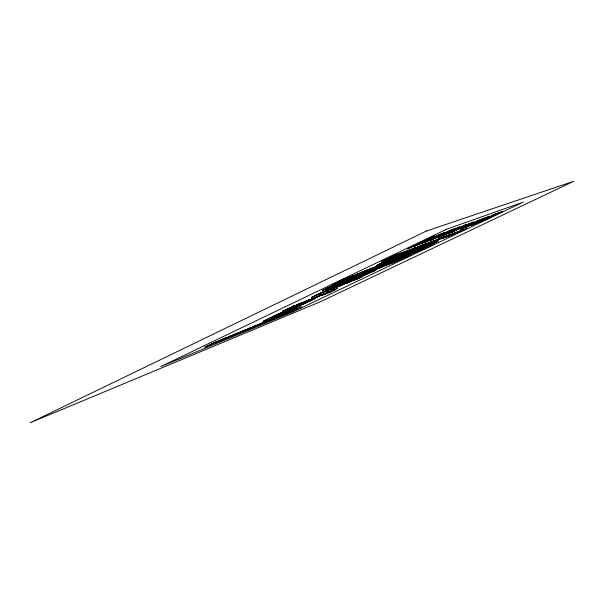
<?xml version="1.0" encoding="UTF-8"?>
<svg xmlns="http://www.w3.org/2000/svg" width="604" height="604" viewBox="0 0 604 604"><rect width="100%" height="100%" fill="white"/><g stroke="black" fill="none" stroke-linecap="round" stroke-linejoin="round"><path stroke-width="0.91" d="M348.802 279.818L345.941 280.988L356.315 276.209M410.946 252.17L410.222 252.54L421.849 247.202L419.735 248.025M406.273 253.189L393.438 259.131L406.281 253.151M313.272 298.769L311.981 299.29L321.396 294.895M419.712 248.018L414.797 250.32L417.794 248.931L417.19 249.158M406.869 256.413L395.56 261.691L411.264 254.684L398.549 260.528M405.012 252.027L398.776 254.865L402.332 253.242L400.694 254.065M394.548 256.466L405.488 251.332L391.958 257.659L397.311 255.326L396.798 255.545M404.62 257.538L397.9 260.581L400.535 259.493M459.576 231.823L455.612 233.574L464.748 229.278M321.305 294.956L309.648 300.354L311.739 299.516M457.741 232.578L466.847 228.304L451.898 234.986L452.706 234.677M379.72 267.768L389.157 263.344L374.412 270.018L386.069 264.529M393.408 260.588L390.697 262.008L402.423 256.481L387.149 263.389M400.052 258.014L402.37 256.806L397.764 258.897M429.738 246.357L422.234 249.739L434.435 244.114L433.612 244.431M364.423 273.423L369.512 271L358.534 276.066M364.008 273.635L357.5 276.511L358.587 275.975M341.388 284.31L343.887 283.012L339.093 285.012M380.105 265.405L380.837 265.02L377.19 266.666L379.931 265.488M381.486 264.846L383.464 263.835L369.467 270.26L374.118 268.335M312.276 298.867L313.627 298.165L302.438 303.291L316.262 296.972L306.19 301.774L311.951 299.018M353.166 279.509L356.209 277.916L330.667 289.761L339.025 286.19M468.915 225.035L463.344 227.889L481.373 219.448L476.76 221.366M340.09 284.945L340.769 284.612M428.621 245.315L426.832 246.077M229.996 336.141L219.66 341.094L234.556 334.269M349.248 279.622L343.223 282.249L356.284 276.194M245.805 329.648L230.743 336.488L243.442 330.675M242.936 331.113L249.958 327.942L248.108 328.825M243.676 330.939L245.511 330.056L235.703 334.48M258.814 324.303L248.908 329.037L264.084 322.136M255.953 325.76L262.763 322.679M266.281 321.351L268.078 320.498L254.261 326.832M312.706 299.093L314.699 298.142L313.612 298.618M392.275 261.026L399.108 257.757L384.884 264.265L396.926 258.603M269.12 320.067L259.38 324.726L275.492 317.447L271.377 319.599M361.064 276.813L355.862 279.441L361.645 277.04L352.849 280.86L364.499 275.197M410.033 254.02L412.441 252.804L404.861 256.33L409.693 254.186M427.383 245.813L428.228 245.39L427.647 245.602M428.546 245.428L434.314 242.808M475.356 223.11L477.945 221.789L469.882 225.496L474.465 223.631M476.397 222.71L489.24 216.247L466.114 227.195L473.838 223.925M333.265 287.64L337.772 285.617M381.245 264.967L372.676 268.825L375.839 267.391L374.45 268.078M352.683 279.743L334.782 287.897L342.793 284.235L339.418 285.911M266.281 321.509L272.91 318.512M468.855 224.952L474.706 222.197M287.149 313.061L293.159 310.192L282.604 315.152L296.7 308.735L286.221 313.665L287.391 313.182M398.285 260.105L392.049 263.08L403.2 257.84L389.097 264.242L400.339 258.957L399.395 259.327M298.021 308.191L288.735 312.63L293.786 310.433L291.589 311.339M295.62 309.558L297.311 308.75L293.529 310.418M299.682 307.625L301.381 306.817L297.455 308.538M481.826 220.853L498.436 212.925L476.088 223.503L502.777 211.355L480.776 221.766L497.213 213.922M474.744 223.404L475.748 223.019M330.494 287.104L339.206 283.065L337.893 283.548M471.679 223.714L460.203 229.361L484.521 217.984L475.99 221.713M360.913 276.783L373.144 271.438A17.969 0.415 -25 0 1 373.174 271.438A17.969 0.415 -25 0 1 372.842 271.702L376.179 270.056A16.98 0.393 -25 0 0 375.809 270.124L364.816 274.956M271.12 319.712L264.567 322.589M460.882 227.565L451.422 232.261L470.123 223.525L465.231 225.556M411.075 252.238L408.198 253.476L412.585 251.415L410.939 252.094M327.315 292.797L324.31 294.276L333.544 290.011L321.909 295.386L327.285 293.083M474.427 223.556L475.106 223.329M434.774 236.76L414.744 246.213L444.989 232.291L421.003 243.895L441.365 233.967L435.091 236.609M335.628 284.96L341.811 281.887L327.043 288.644L335.016 285.247M408.025 251.136L412.215 249.052L404.325 252.736L414.925 247.806L401.584 253.982L407.776 251.355M337.228 285.873L319.667 294.148L321.117 293.574M358.187 276.081L355.416 277.462L358.263 276.262M295.507 305.594L292.034 307.323L299.433 303.895L295.492 305.511M428.727 243.329L432.751 241.328L425.344 244.771L435.303 240.143L422.755 245.994L428.432 243.555M417.326 244.658L422.045 242.302L412.207 246.787L416.941 244.831M354.05 276.005L359.433 273.491L357.915 274.08M472.381 223.284L473.551 222.733M448.787 235.907L453.476 233.725L452.464 234.103M412.819 253.189L417.424 251.037L416.315 251.468M283.163 314.541L280.082 316.043L282.415 315.062M393.045 256.307L398.059 254.088L394.193 255.892M383.487 262.128L376.375 265.662L389.784 259.448L379.116 264.401L387.058 260.709L383.97 262.008M461.811 227.127L473.408 222L448.123 233.831L465.367 225.375M413.589 250.433L415.703 249.543L410.554 251.845M295.862 305.428L289.429 308.501L302 302.717L296.081 305.239M411.249 252.027L417.651 248.863M299.788 304.182L301.215 303.48L300.301 303.835M305.058 301.653L309.701 299.576L308.319 300.128M279.569 314.344L283.344 312.487L275.197 316.232L279.229 314.495M426.983 246.085L422.37 248.04L433.951 242.589L433.068 242.921M432.064 243.571L436.141 241.751L433.347 243.057M327.172 292.781L329.346 291.785M327.489 292.917L331.173 291.113L329.203 291.928M392.608 256.511L393.717 256.111M337.493 285.639L339.38 284.771M358.701 275.847L359.871 275.394L358.957 275.809M411.845 251.332L408.636 252.676M210.554 344.68L212.012 343.963L208.388 345.609L210.411 344.748M375.084 269.248L379.101 267.278L367.081 272.872L371.958 270.743L371.498 270.947M375.024 269.376L371.173 271.264L373.325 270.411M431.362 243.895L431.822 243.759M431.701 243.737L432.154 243.608M283.11 314.488L289.014 311.928L282.71 314.994M283.789 314.246L277.764 317.115L286.719 312.985L284.091 314.11M392.887 256.496L390.01 257.651L395.129 255.19L381.343 261.683L392.524 256.662M474.344 222.468L475.839 221.676M220.03 340.467L216.043 342.4L226.273 337.712L220.271 340.271M219.637 340.882L223.639 338.927L220.717 340.15M304.854 301.826L303.669 302.287M426.703 246.138L425.224 246.757M431.528 243.895L429.603 244.665M400.437 254.284L395.431 256.353L408.727 250.094L403.827 252.442L405.012 252.011M475.182 222.083L476.934 221.17M220.377 340.309L213.363 343.653L219.478 341.034M304.567 301.962L302.234 302.906M431.248 244.024L426.847 246.296L438.345 240.936L433.468 243.08L436.186 241.925L434.457 242.642M288.916 309.844L299.584 305.028L296.285 306.545A42.778 0.974 -24.9 0 0 294.503 307.361L288.282 310.131M410.494 251.959L405.042 254.578M338.565 285.254L347.141 281.509L326.794 291.309L328.191 290.751M299.659 304.235L297.915 304.975M416.224 247.761L405.782 252.434L421.834 245.179L409.014 251.211L410.056 250.819M288.357 310.192L271.158 318.059L293.197 307.617L284.25 311.898L286.424 310.969M343.125 280.415L353.702 275.326L338.497 282.31L345.488 279.161L344.62 279.486M364.121 273.295L362.045 274.307L365.065 272.895L364.484 273.129M304.046 302.196L294.692 306.424L306.53 300.852L305.262 301.366M405.405 254.322L404.023 254.888M286.628 310.969L287.051 310.781M383.963 265.632L386.93 264.363L385.005 265.171M343.502 280.128L342.03 280.732M237.138 333.695L236.67 333.899M463.147 229.943L464.665 229.301M236.232 334.095L233.393 335.258L241.222 331.739M375.522 269.369L373.529 270.177L374.948 269.618M373.702 270.245L375.741 269.271M385.05 265.254L377.455 268.803L379.546 267.965M379.916 267.806L393.196 261.751L380.271 267.715M459.387 231.906L457.756 232.593M371.286 271.037L369.429 271.815L383.064 265.722L375.537 269.256M381.517 267.021L379.81 267.738M396.36 255.734L394.601 256.451M254.322 326.145L255.688 325.586L242.325 331.755L249.55 328.651L247.557 329.474M282.997 314.367L284.212 313.869L273.469 318.92L274.699 318.414M279.131 316.217L276.67 317.228L280.543 315.371L269.731 320.46L277.289 317.092M258.406 324.748L252.079 327.617L254.662 326.553M268.629 320.543L262.461 323.336L264.945 322.317M333.416 290.343L335.363 289.558L331.588 291.219M329.376 292.276L331.339 291.483L326.432 293.597L337.515 288.387L336.405 288.833M339.939 283.57L338.693 284.061L351.362 278.097L350.146 278.572M346.832 278.421L350.849 276.632L349.701 277.047M406.998 255.13L405.246 255.802L409.671 253.861M424.793 248.229L423.215 248.84L427.353 247.021M405.05 256.058L401.064 257.802L402.913 257.085M422.936 249.12L419.214 250.751L420.882 250.101M417.583 251.385L416.299 251.883L424.695 247.882L412.222 253.635L429.218 246.13M401.977 257.621L414.669 251.785L398.142 259.108L411.626 252.925M416.473 251.981L432.623 244.816L419.939 250.637M360.346 272.729L361.653 272.223L350.486 277.644L365.903 270.584L359.659 273.212M403.532 256.051L404.514 255.673L392.721 261.222L407.73 254.427L406.771 254.797M418.738 250.177L419.689 249.814L409.799 254.578L422.792 248.614L417.892 250.698M384.197 262.491L386.175 261.728M385.186 262.317L397.968 256.292L380.905 263.956L393.831 257.87L392.721 258.293M388.976 260.196L390.939 259.448M406.575 253.665L407.255 253.423L400.943 256.262L413.227 250.486L412.23 250.864M386.817 261.23L388.787 260.483M436.503 240.807L435.612 241.147L449.278 234.888L445.488 236.519M449.58 235.862L448.764 236.172L461.826 230.184L458.247 231.725M455.144 232.683L456.012 232.359L445.737 237.319L458.844 231.302L454.125 233.287M461.297 230.577L462.898 229.981M474.955 223.623L477.522 222.672L471.263 225.292L496.503 213.62L491.165 215.877M481.531 220.483L486.764 218.255L484.348 219.131M333.189 284.31L347.262 277.817L333.189 284.31M422.77 245.073L414.397 248.961L422.77 245.073M324.899 291.317L315.862 295.439L324.899 291.317M417.44 249.694L420.142 248.591L414.91 250.871L427.02 245.247L417.44 249.694M425.654 240.634L407.557 248.878L434.903 235.885L423.578 241.328L425.654 240.634M328.168 289.822L311.513 297.402L335.235 286.16L325.571 290.788L328.168 289.822M453.914 233.174L442.03 238.708L453.906 233.159M425.224 243.956L411.226 250.373L425.224 243.956M353.008 279.41L343.94 283.518L353.008 279.41M336.096 282.966L344.393 279.139L336.096 282.966M214.692 342.762L204.862 347.194L216.987 341.487L212.744 343.517L214.699 342.747M270.773 319.78L267.61 321.215L270.773 319.78M388.417 258.527L384.846 260.128L388.47 258.467M347.126 279.735L332.404 286.538L347.126 279.735M331.853 285.722L322.181 290.554L337.855 283.374L331.302 286.145L333.257 285.171L331.853 285.722M329.595 286.998L325.79 288.893L331.234 286.356L329.595 286.998M374.91 267.104L365.261 271.898L380.075 265.111L374.178 267.602L376.126 266.636L374.91 267.104M372.472 268.448L368.689 270.32L373.884 267.897L372.472 268.448M371.369 270.275L362.226 274.812L376.322 268.342L370.69 270.735L372.532 269.822L371.369 270.275M369.074 271.536L365.48 273.31L370.426 271L369.074 271.536M438.542 238.912L428.772 243.737L442.649 237.372L437.545 239.516L439.508 238.55L438.542 238.912M394.329 261.305L385.518 265.647L398.723 259.592L393.589 261.774L395.356 260.905L394.329 261.305M428.364 244.718L419.033 249.316L432.449 243.163L427.443 245.277L429.323 244.356L428.364 244.718M435.816 240.369L431.996 242.249L436.941 239.947L435.816 240.369M392.026 262.536L388.576 264.235L393.227 262.068L392.026 262.536M425.797 246.085L422.143 247.882L426.915 245.654L425.797 246.085M426.492 231L30.2 422.755L320.709 301.607L573.8 181.245L426.492 231M446.598 229.226L160.8 366.59L294.012 311.415L523.268 202.106L446.598 229.226M346.009 279.184L343.819 280.233L358.912 273.28L346.009 279.184M398.882 253.786L386.424 259.765L402.256 252.517L398.882 253.786M366.787 270.237L355.046 275.869L367.979 269.777L366.787 270.237M449.406 230.645L424.378 242.649L454.004 228.984L449.406 230.645M369.361 269.248L357.689 274.843L374.095 267.421L363.064 272.374L370.539 268.795L369.361 269.248M235.779 333.763L225.534 338.678L237.244 333.159L235.779 333.763M293.234 306.198L282.446 311.37L294.578 305.662L293.234 306.198M455.386 228.486L430.773 240.279L459.818 226.885L455.386 228.486M358.474 275.318L347.217 280.709L361.924 273.967L358.474 275.318M401.003 255.137L389.406 260.694L402.06 254.737L401.003 255.137M283.835 311.407L263.012 321.381L285.367 310.788L283.835 311.407M441.562 235.953L438.474 237.425L444.793 235.092L466.069 224.62L441.562 235.953M385.624 262.966L374.359 268.365L388.916 261.698L385.624 262.966M408.236 252.381L396.836 257.84L411.226 251.241L408.236 252.381M419.093 247.187L416.986 248.199L430.924 241.766L419.093 247.187M389.776 261.366L378.61 266.711L392.887 260.158L389.776 261.366M301.268 304.341L281.041 314.02L306.968 302.03L301.268 304.341M360.127 276.33L338.972 286.447L365.322 274.276L360.127 276.33M323.601 293.982L313.378 298.874L327.051 292.593L323.601 293.982M309.006 301.207L289.052 310.75L314.518 298.972L309.006 301.207M366.907 273.65L346.047 283.623L368.13 273.167L366.907 273.65M443.276 237.138L432.132 242.461L445.956 236.134L443.276 237.138M417.168 250.781L406.703 255.779L418.074 250.433L417.168 250.781"/></g></svg>
